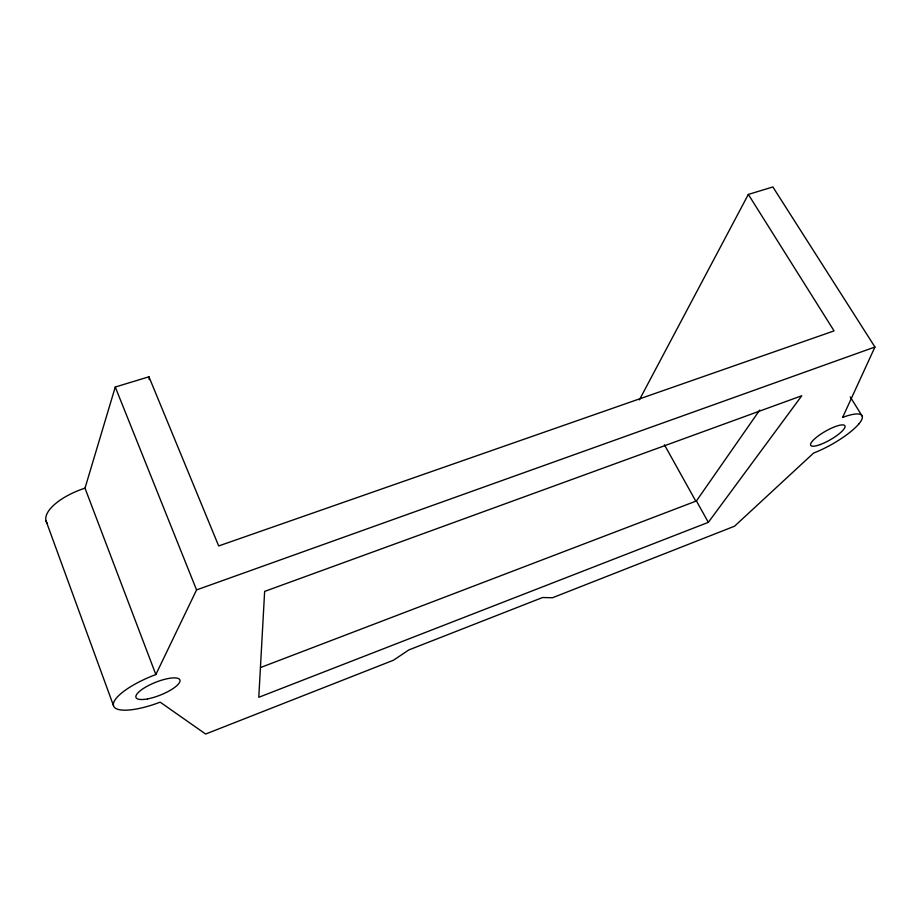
<?xml version="1.0" encoding="UTF-8"?>
<svg xmlns="http://www.w3.org/2000/svg" width="921" height="921" viewBox="0 0 921 921"><rect width="100%" height="100%" fill="white"/><g stroke="black" fill="none" stroke-linecap="round" stroke-linejoin="round"><path stroke-width="1.38" d="M47.098 523.14A44.91 18.397 -19.5 0 1 84.997 488.153L115.263 387.039L148.949 376.793L218.68 545.957L834.069 330.892L748.336 194.423L772.88 186.963L874.95 347.021L842.623 417.409A39.442 9.809 -29.8 0 1 858.879 423.879M858.913 423.867A39.442 9.809 -29.8 0 1 813.611 453.04L734.555 526.202L552.508 597.741L542.584 597.522L408.843 649.927L393.417 660.253L205.636 734.037L160.162 702.159A47.293 13.642 -21.8 0 1 113.398 705.21A47.293 13.642 -21.8 0 1 155.845 674.552L196.564 589.912L874.95 347.021M639.404 399.852L748.336 194.423M260.631 667.506L696.426 500.955L759.733 410.064M708.341 522.345L801.788 395.742L264.638 591.409L258.789 697.289L708.341 522.345L696.426 500.955M850.256 396.905L862.344 416.384M664.432 444.808L695.735 501.024M115.263 387.039L196.564 589.912M84.997 488.153L155.845 674.552M46.05 520.929L113.479 705.613M148.949 376.793L149.248 379.636M820.358 444.521A19.721 4.904 -29.8 0 0 845.018 426.032A19.721 4.904 -29.8 0 0 818.009 436.105A19.721 4.904 -29.8 0 0 820.358 444.521M147.567 698.901A23.635 6.815 -21.8 0 0 180.021 680.469A23.635 6.815 -21.8 0 0 146.243 686.755A23.635 6.815 -21.8 0 0 147.567 698.901"/></g></svg>
